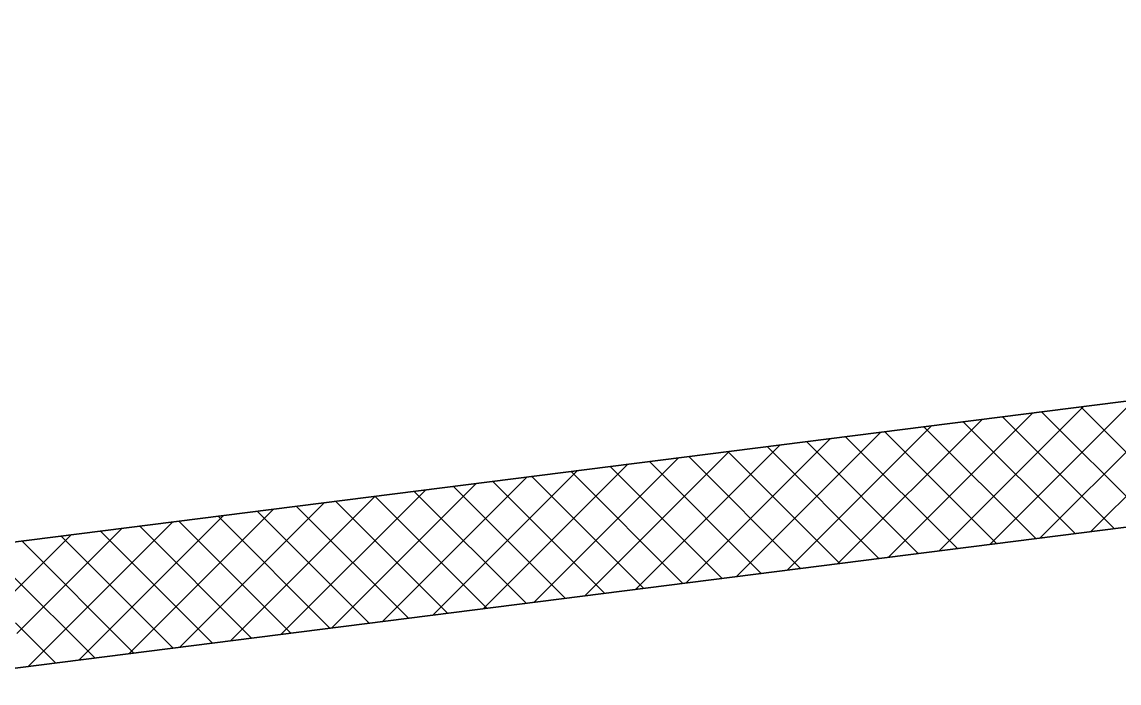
# Model space of a CAD drawing. Header units: metres. Extents: x 2713679.5 to 2713747.3, y 1226017.1 to 1226104.2.
# Drawn here: x 2713693.726 to 2713696.359, y 1226040.376 to 1226041.963 of the extents above; entities that cross this region are included whole.
import ezdxf

# ---------------------------------------------------------------- set-up
doc = ezdxf.new("R2010")
doc.units = ezdxf.units.M
doc.header["$MEASUREMENT"] = 0
doc.layers.add('waende_stuetzen', color=250, linetype='Continuous')

msp = doc.modelspace()

# ---------------------------------------------------------------- linework, layer by layer
at = {"layer": 'waende_stuetzen', "color": 7, "linetype": 'Continuous', "lineweight": 35}
for p, q in [((2713703.5469, 1226041.9632), (2713693.686, 1226040.7118)), ((2713693.4261, 1226040.3764), (2713699.547, 1226041.1532))]:
    msp.add_line(p, q, dxfattribs=at)
at = {"layer": 'waende_stuetzen', "color": 18, "linetype": 'Continuous', "lineweight": 0, "true_color": 0x000000}
for p, q in [((2713696.1701, 1226040.7246), (2713696.5165, 1226041.071)), ((2713696.2916, 1226040.74), (2713696.6379, 1226041.0864)), ((2713695.9271, 1226040.6938), (2713696.2735, 1226041.0402)), ((2713696.0486, 1226040.7092), (2713696.395, 1226041.0556)), ((2713696.5357, 1226040.771), (2713696.2674, 1226041.0394)), ((2713695.6842, 1226040.663), (2713696.0305, 1226041.0093)), ((2713695.8057, 1226040.6784), (2713696.152, 1226041.0247)), ((2713696.3475, 1226040.7471), (2713696.0791, 1226041.0155)), ((2713696.4416, 1226040.7591), (2713696.1732, 1226041.0274)), ((2713695.5627, 1226040.6475), (2713695.9091, 1226040.9939)), ((2713696.1592, 1226040.7232), (2713695.8909, 1226040.9916)), ((2713696.2534, 1226040.7352), (2713695.985, 1226041.0035)), ((2713695.3197, 1226040.6167), (2713695.6661, 1226040.9631)), ((2713695.4412, 1226040.6321), (2713695.7876, 1226040.9785)), ((2713695.971, 1226040.6994), (2713695.7026, 1226040.9677)), ((2713696.0651, 1226040.7113), (2713695.7968, 1226040.9797)), ((2713695.0768, 1226040.5859), (2713695.4231, 1226040.9322)), ((2713695.1982, 1226040.6013), (2713695.5446, 1226040.9477)), ((2713695.6886, 1226040.6635), (2713695.4203, 1226040.9319)), ((2713695.7828, 1226040.6755), (2713695.5144, 1226040.9438)), ((2713695.8769, 1226040.6874), (2713695.6085, 1226040.9558)), ((2713694.9553, 1226040.5705), (2713695.3016, 1226040.9168)), ((2713695.5004, 1226040.6396), (2713695.232, 1226040.908)), ((2713695.5945, 1226040.6516), (2713695.3262, 1226040.9199)), ((2713694.7123, 1226040.5396), (2713695.0587, 1226040.886)), ((2713694.8338, 1226040.555), (2713695.1802, 1226040.9014)), ((2713695.3121, 1226040.6157), (2713695.0438, 1226040.8841)), ((2713695.4063, 1226040.6277), (2713695.1379, 1226040.896)), ((2713694.4693, 1226040.5088), (2713694.8157, 1226040.8551)), ((2713694.5908, 1226040.5242), (2713694.9372, 1226040.8706)), ((2713695.1239, 1226040.5919), (2713694.8556, 1226040.8602)), ((2713695.218, 1226040.6038), (2713694.9497, 1226040.8721)), ((2713694.3479, 1226040.4934), (2713694.6942, 1226040.8397)), ((2713694.8415, 1226040.556), (2713694.5732, 1226040.8244)), ((2713694.9357, 1226040.568), (2713694.6673, 1226040.8363)), ((2713695.0298, 1226040.5799), (2713694.7614, 1226040.8483)), ((2713694.1049, 1226040.4625), (2713694.4513, 1226040.8089)), ((2713694.2264, 1226040.478), (2713694.5727, 1226040.8243)), ((2713694.6533, 1226040.5321), (2713694.3849, 1226040.8005)), ((2713694.7474, 1226040.5441), (2713694.4791, 1226040.8124)), ((2713693.8619, 1226040.4317), (2713694.2083, 1226040.7781)), ((2713693.9834, 1226040.4471), (2713694.3298, 1226040.7935)), ((2713694.4651, 1226040.5082), (2713694.1967, 1226040.7766)), ((2713694.5592, 1226040.5202), (2713694.2908, 1226040.7885)), ((2713693.7134, 1226040.4954), (2713693.9653, 1226040.7472)), ((2713693.7404, 1226040.4163), (2713694.0868, 1226040.7626)), ((2713694.2768, 1226040.4844), (2713694.0085, 1226040.7527)), ((2713694.3709, 1226040.4963), (2713694.1026, 1226040.7646)), ((2713693.7015, 1226040.5895), (2713693.8438, 1226040.7318)), ((2713694.0886, 1226040.4605), (2713693.8202, 1226040.7288)), ((2713694.1827, 1226040.4724), (2713693.9143, 1226040.7408)), ((2713693.9944, 1226040.4485), (2713693.7261, 1226040.7169)), ((2713693.9003, 1226040.4366), (2713693.6948, 1226040.6421)), ((2713693.8062, 1226040.4246), (2713693.7102, 1226040.5206))]:
    msp.add_line(p, q, dxfattribs=at)

doc.saveas('drawing.dxf')
